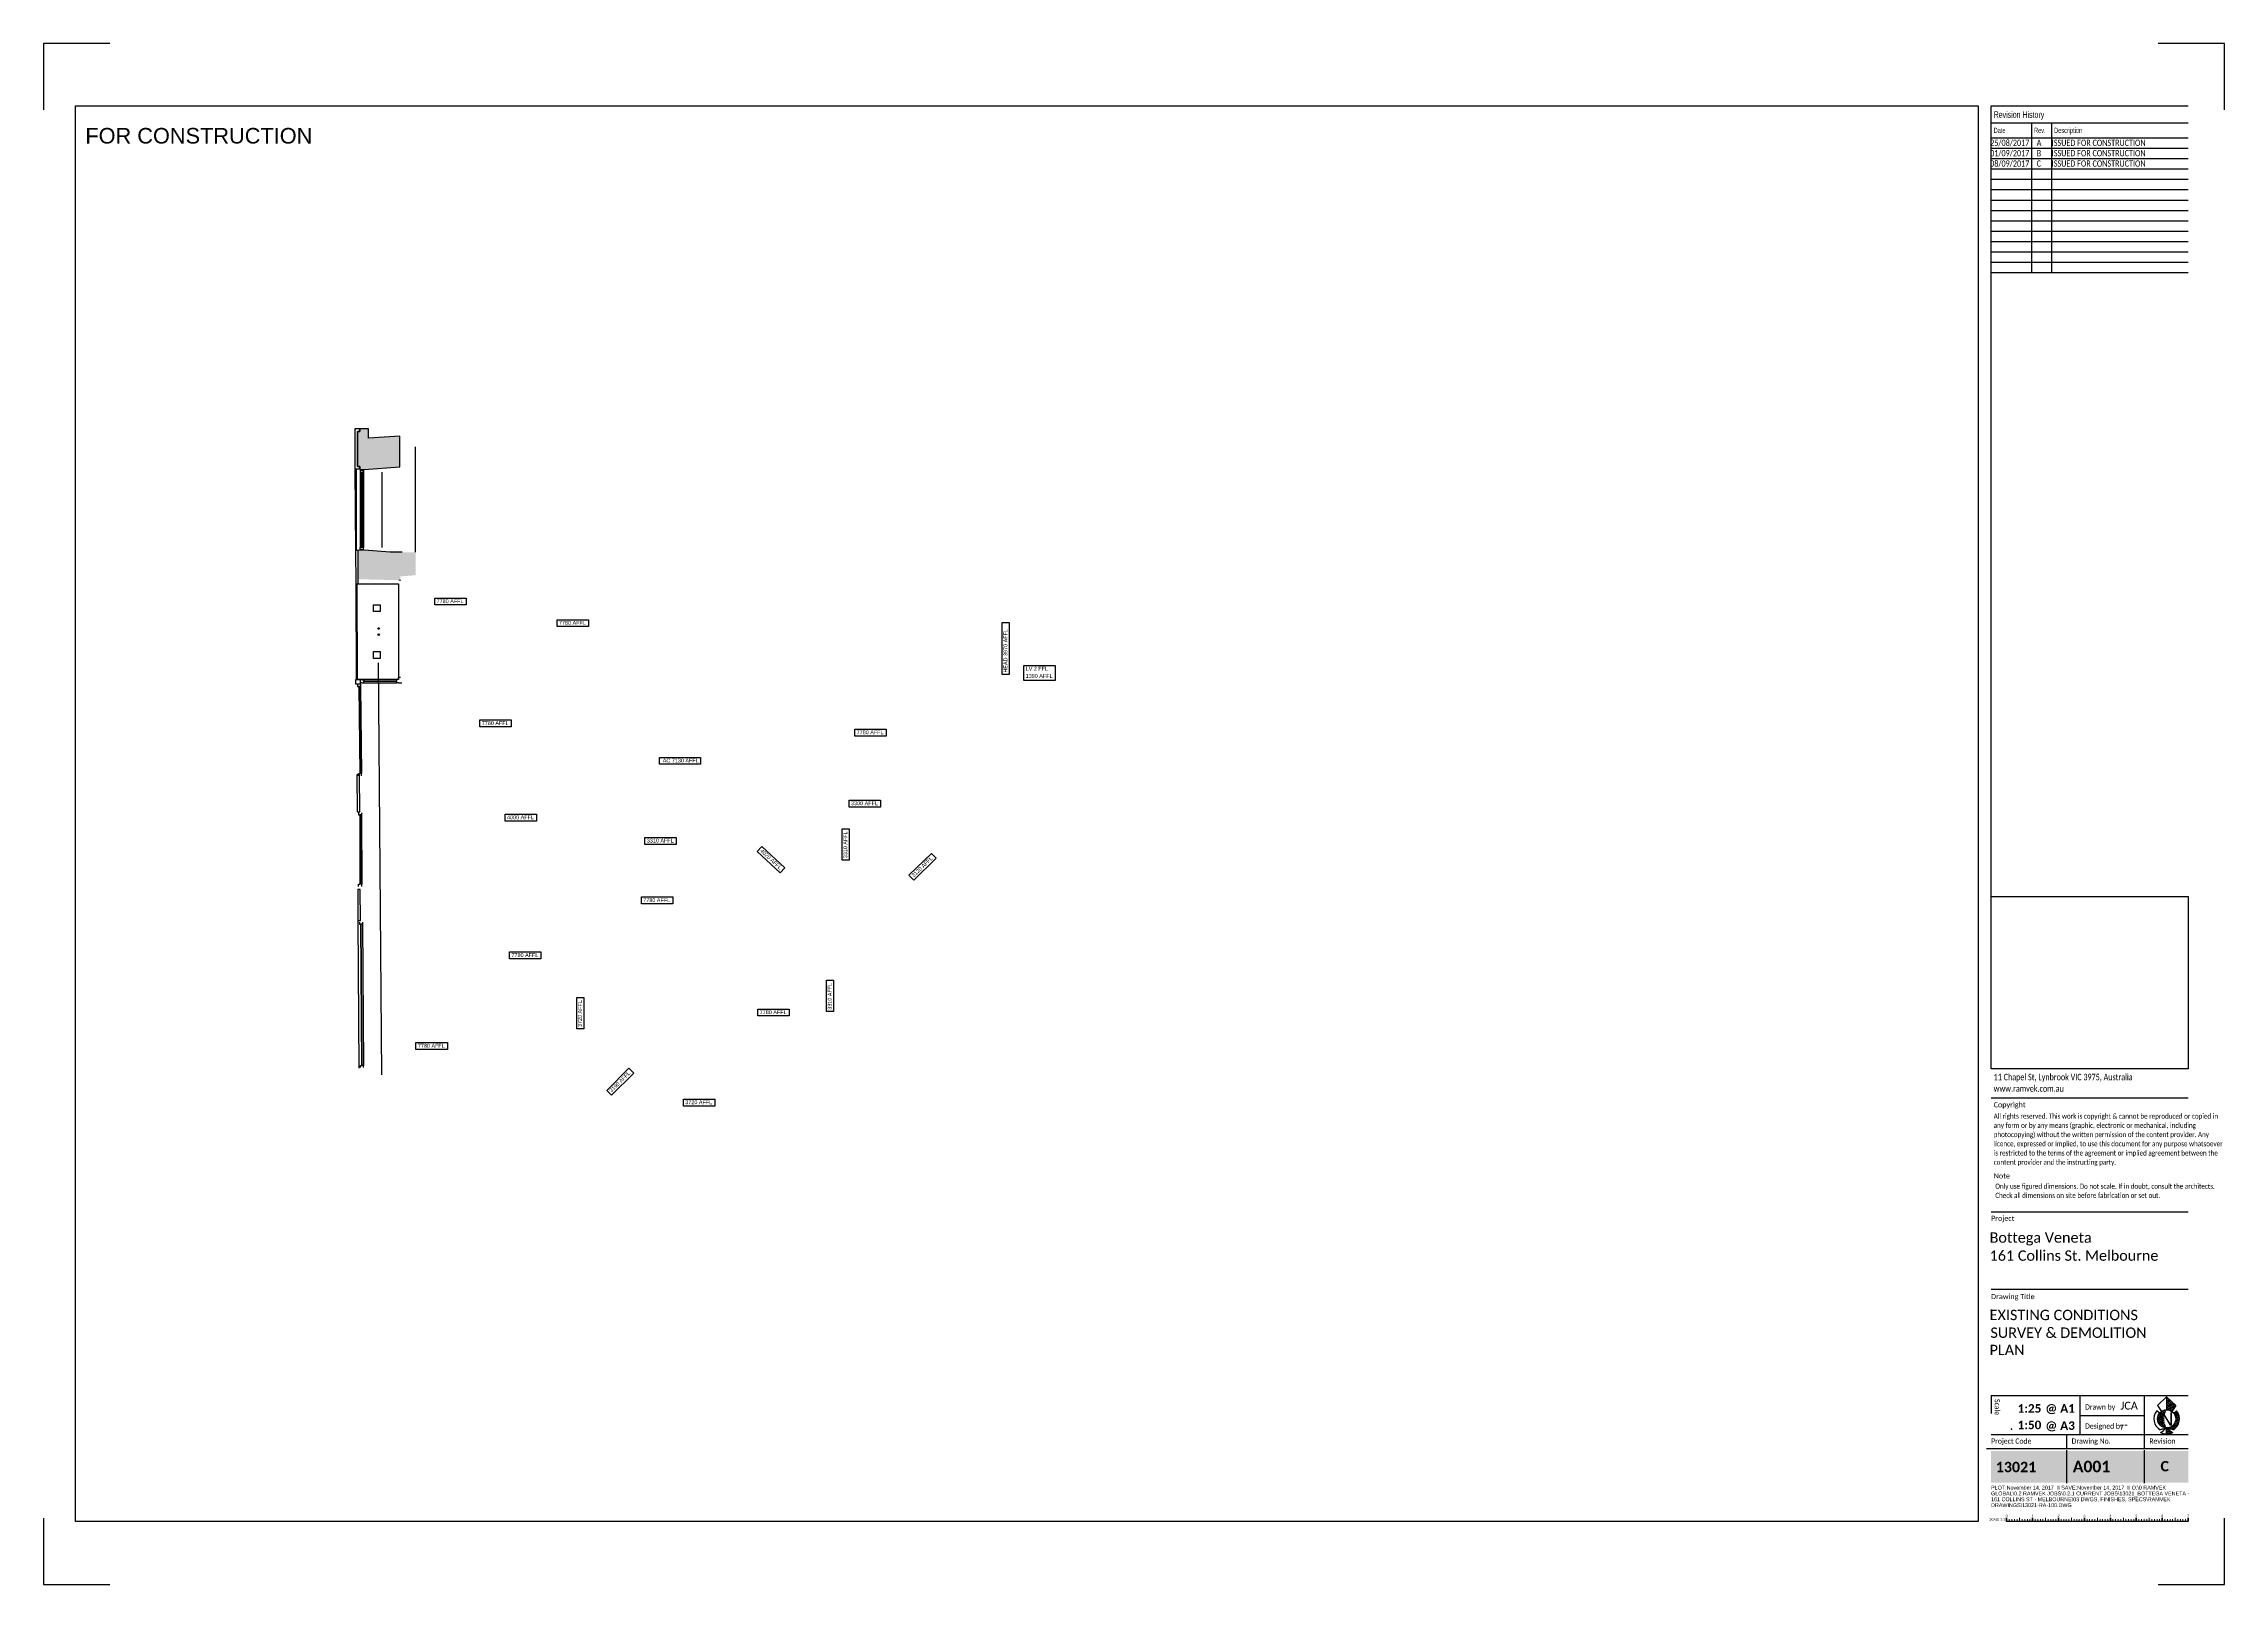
# Paper-space layout 'A100' of a CAD drawing. Header units: millimetres. Extents: x 0 to 841, y 0 to 594.
# The model-space entities are those that its viewports show. They can reach past a viewport. Long polylines and large blocks are cut down to what shows.
import ezdxf
from ezdxf.enums import TextEntityAlignment as Align

# ---------------------------------------------------------------- set-up
doc = ezdxf.new("R2010")
doc.units = ezdxf.units.MM
for name, pattern in [('a-00-demo-plan$0$BSM-DASHED', [2, 1, -1]), ('HIDDEN', [9.524999999999999, 6.35, -3.175]), ('HIDDEN2', [4.762499999999999, 3.175, -1.5875])]:
    doc.linetypes.add(name, pattern=pattern)
doc.layers.add('0-survey', color=7, linetype='Continuous', lineweight=5)
for name, color, linetype in [('00_survey', 7, 'Continuous'), ("00_windows' frame", 5, 'Continuous'), ('04-DIMS', 7, 'Continuous'), ('0_beam conc', 8, 'HIDDEN2'), ('PS-NORTH', 1, 'Continuous'), ('PS-Text', 7, 'Continuous'), ('PS-Title', 7, 'Continuous')]:
    doc.layers.add(name, color=color, linetype=linetype)
doc.layers.add('ps-view', color=40, linetype='Continuous', plot=False)
doc.styles.add('Arial', font='arial.ttf')
doc.styles.add('STAMP', font='swissko.ttf')
doc.styles.get("Standard").update_dxf_attribs({"font": 'arial.ttf'})
doc.styles.add('Style-font001', font='font001.shx')
doc.styles.add('TXT_TITLE', font='calibri.ttf')
doc.styles.add('TXT_TITLEB', font='calibrib.ttf')
picture_1 = doc.add_image_def('image1.jpg', size_in_pixel=(472, 413))
pattern_1 = [(24.99999999999999, (0, 0), (-0.100635973577004, 0.2158145417881022), [])]

# ---------------------------------------------------------------- blocks, each defined once
blk = doc.blocks.new('RA-Title_A1')
at = {"layer": 'PS-Title'}
blk.add_hatch(color=1, dxfattribs=at).paths.add_polyline_path([(827.0337187917985, 39.19500296454225), (751.0337388903923, 39.19500022741585), (751.0339051222876, 51.43176200324388), (827.0337204958644, 51.43198744278561)])
at = {"layer": 'PS-Title', "color": 5}
for p, q in [((751.0338172641686, 569.965914534672), (827.0337196438311, 569.9661439506216)), ((751.033828162364, 505.7058530488345), (827.0337353814557, 505.7060858880685)), ((827.0337196438311, 187.4052547742793), (751.03382200634, 187.4052547742793)), ((751.0335858494298, 143.6614614282489), (827.033719643831, 143.6618361800583)), ((751.0336359642783, 113.8541264179956), (827.033719643831, 113.8543115409961)), ((751.0337279240148, 72.79134192255309), (827.0337196438311, 72.79146669361245)), ((751.0337279240148, 72.79134192255309), (751.0337279240148, 65.91661891659179))]:
    blk.add_line(p, q, dxfattribs=at)
at = {"layer": 'PS-Title', "color": 8}
for p, q in [((751.0338183632573, 563.4852541577002), (827.0337211267627, 563.4852613304481)), ((766.6103887486943, 563.4852542948927), (766.6081931983581, 505.705892234341)), ((774.360125379545, 563.4852543915817), (774.359120832311, 505.7059198562542)), ((751.0338193434159, 557.7058530488193), (827.0337224553941, 557.7060858880438)), ((751.0338200217964, 553.7058530488209), (827.0337224553941, 553.7060858880438)), ((751.0338207001771, 549.7058530488545), (827.0336529116901, 549.7060858879136)), ((751.0338213785576, 545.7058530488173), (827.0337374498968, 545.706085888072)), ((751.0338220569383, 541.7058530489213), (827.0335138242822, 541.7060858876529)), ((751.0338227353191, 537.7058530489549), (827.0334442805781, 537.7060858875226)), ((751.0338234136998, 533.7058530489177), (827.0335288187848, 533.7060858876811)), ((751.0338240920803, 529.7058530490217), (827.0333051931702, 529.7060858872619)), ((751.0338247704608, 525.7058530488434), (827.0336978951987, 525.706085887998)), ((751.0338254488415, 521.7058530489122), (827.0335513105392, 521.7060858877234)), ((751.0338261272223, 517.7058530489458), (827.0334817668352, 517.7060858875931)), ((751.033826805603, 513.7058530489087), (827.0335663050419, 513.7060858877516)), ((751.0338274839835, 509.7058530490126), (827.0333426794273, 509.7060858873324)), ((785.395591755321, 57.79274968240475), (785.3955541190619, 72.79140820935346)), ((810.2185125748902, 52.43203780176464), (810.2184661975948, 72.65228569142563)), ((785.3955407296962, 65.15281471837159), (810.2184850156524, 65.1529851721495)), ((749.2169208724902, 52.43190338799313), (827.0338725787137, 52.43207169537629)), ((751.0337279240148, 57.79286938358693), (827.0337196438311, 57.79302418758714)), ((780.2703556168589, 52.43194735079039), (780.2704189248522, 57.79290583263518))]:
    blk.add_line(p, q, dxfattribs=at)
at = {"layer": 'PS-Title', "color": 7, "true_color": 0xffffff}
for p, q in [((780.2702923091373, 38.9770430525532), (780.2703556171306, 51.80131302310858)), ((810.2185125748902, 38.97713350352745), (810.2185034841459, 51.80139913998093))]:
    blk.add_line(p, q, dxfattribs=at)
at = {"layer": 'PS-Title', "color": 1, "lineweight": 25}
for p, q in [((757.0337196438311, 24.25396510831398), (757.0337196438311, 25.61978835646038)), ((757.0337196438311, 25.61978835646038), (757.0337196438311, 24.25396510831398)), ((767.0337196438311, 25.61978835646038), (767.0337196438311, 24.25396510831398)), ((777.0337196438311, 25.61978835646038), (777.0337196438311, 24.25396510831398)), ((787.0337196438311, 25.61978835646038), (787.0337196438311, 24.25396510831398)), ((797.0337196438311, 25.61978835646038), (797.0337196438311, 24.25396510831398)), ((807.0337196438311, 25.61978835646038), (807.0337196438311, 24.25396510831398)), ((817.0337196438311, 25.61978835646038), (817.0337196438311, 24.25396510831398)), ((827.0337196438311, 25.61978835646038), (827.0337196438311, 24.25396510831398)), ((827.0337196438311, 24.25396510831398), (757.0337196438311, 24.25396510831398))]:
    blk.add_line(p, q, dxfattribs=at)
at = {"layer": 'PS-Title', "color": 11, "lineweight": 5}
for p, q in [((762.0337196438311, 24.25396510831398), (762.0337196438311, 25.61978835646038)), ((772.0337196438311, 24.25396510831398), (772.0337196438311, 25.61978835646038)), ((782.0337196438311, 24.25396510831398), (782.0337196438311, 25.61978835646038)), ((792.0337196438311, 24.25396510831398), (792.0337196438311, 25.61978835646038)), ((802.0337196438311, 24.25396510831398), (802.0337196438311, 25.61978835646038)), ((812.0337196438311, 24.25396510831398), (812.0337196438311, 25.61978835646038)), ((822.0337196438311, 24.25396510831398), (822.0337196438311, 25.61978835646038)), ((758.0337196438311, 24.25396510831398), (758.0337196438311, 25.11978835646038)), ((759.0337196438311, 24.25396510831398), (759.0337196438311, 25.11978835646038)), ((760.0337196438311, 24.25396510831398), (760.0337196438311, 25.11978835646038)), ((761.0337196438311, 24.25396510831398), (761.0337196438311, 25.11978835646038)), ((763.0337196438311, 24.25396510831398), (763.0337196438311, 25.11978835646038)), ((764.0337196438311, 24.25396510831398), (764.0337196438311, 25.11978835646038)), ((765.0337196438311, 24.25396510831398), (765.0337196438311, 25.11978835646038)), ((766.0337196438311, 24.25396510831398), (766.0337196438311, 25.11978835646038)), ((768.0337196438311, 24.25396510831398), (768.0337196438311, 25.11978835646038)), ((769.0337196438311, 24.25396510831398), (769.0337196438311, 25.11978835646038)), ((770.0337196438311, 24.25396510831398), (770.0337196438311, 25.11978835646038)), ((771.0337196438311, 24.25396510831398), (771.0337196438311, 25.11978835646038)), ((773.0337196438311, 24.25396510831398), (773.0337196438311, 25.11978835646038)), ((774.0337196438311, 24.25396510831398), (774.0337196438311, 25.11978835646038)), ((775.0337196438311, 24.25396510831398), (775.0337196438311, 25.11978835646038)), ((776.0337196438311, 24.25396510831398), (776.0337196438311, 25.11978835646038)), ((778.0337196438311, 24.25396510831398), (778.0337196438311, 25.11978835646038)), ((779.0337196438311, 24.25396510831398), (779.0337196438311, 25.11978835646038)), ((780.0337196438311, 24.25396510831398), (780.0337196438311, 25.11978835646038)), ((781.0337196438311, 24.25396510831398), (781.0337196438311, 25.11978835646038)), ((783.0337196438311, 24.25396510831398), (783.0337196438311, 25.11978835646038)), ((784.0337196438311, 24.25396510831398), (784.0337196438311, 25.11978835646038)), ((785.0337196438311, 24.25396510831398), (785.0337196438311, 25.11978835646038)), ((786.0337196438311, 24.25396510831398), (786.0337196438311, 25.11978835646038)), ((788.0337196438311, 24.25396510831398), (788.0337196438311, 25.11978835646038)), ((789.0337196438311, 24.25396510831398), (789.0337196438311, 25.11978835646038)), ((790.0337196438311, 24.25396510831398), (790.0337196438311, 25.11978835646038)), ((791.0337196438311, 24.25396510831398), (791.0337196438311, 25.11978835646038)), ((793.0337196438311, 24.25396510831398), (793.0337196438311, 25.11978835646038)), ((794.0337196438311, 24.25396510831398), (794.0337196438311, 25.11978835646038)), ((795.0337196438311, 24.25396510831398), (795.0337196438311, 25.11978835646038)), ((796.0337196438311, 24.25396510831398), (796.0337196438311, 25.11978835646038)), ((798.0337196438311, 24.25396510831398), (798.0337196438311, 25.11978835646038)), ((799.0337196438311, 24.25396510831398), (799.0337196438311, 25.11978835646038)), ((800.0337196438311, 24.25396510831398), (800.0337196438311, 25.11978835646038)), ((801.0337196438311, 24.25396510831398), (801.0337196438311, 25.11978835646038)), ((803.0337196438311, 24.25396510831398), (803.0337196438311, 25.11978835646038)), ((804.0337196438311, 24.25396510831398), (804.0337196438311, 25.11978835646038)), ((805.0337196438311, 24.25396510831398), (805.0337196438311, 25.11978835646038)), ((806.0337196438311, 24.25396510831398), (806.0337196438311, 25.11978835646038)), ((808.0337196438311, 24.25396510831398), (808.0337196438311, 25.11978835646038)), ((809.0337196438311, 24.25396510831398), (809.0337196438311, 25.11978835646038)), ((810.0337196438311, 24.25396510831398), (810.0337196438311, 25.11978835646038)), ((811.0337196438311, 24.25396510831398), (811.0337196438311, 25.11978835646038)), ((813.0337196438311, 24.25396510831398), (813.0337196438311, 25.11978835646038)), ((814.0337196438311, 24.25396510831398), (814.0337196438311, 25.11978835646038)), ((815.0337196438311, 24.25396510831398), (815.0337196438311, 25.11978835646038)), ((816.0337196438311, 24.25396510831398), (816.0337196438311, 25.11978835646038)), ((818.0337196438311, 24.25396510831398), (818.0337196438311, 25.11978835646038)), ((819.0337196438311, 24.25396510831398), (819.0337196438311, 25.11978835646038)), ((820.0337196438311, 24.25396510831398), (820.0337196438311, 25.11978835646038)), ((821.0337196438311, 24.25396510831398), (821.0337196438311, 25.11978835646038)), ((823.0337196438311, 24.25396510831398), (823.0337196438311, 25.11978835646038)), ((824.0337196438311, 24.25396510831398), (824.0337196438311, 25.11978835646038)), ((825.0337196438311, 24.25396510831398), (825.0337196438311, 25.11978835646038)), ((826.0337196438311, 24.25396510831398), (826.0337196438311, 25.11978835646038))]:
    blk.add_line(p, q, dxfattribs=at)
at = {"layer": 'PS-Title', "color": 11, "lineweight": 25}
for p, q in [((767.0337196438311, 24.25396510831398), (767.0337196438311, 25.61978835646038)), ((777.0337196438311, 24.25396510831398), (777.0337196438311, 25.61978835646038)), ((787.0337196438311, 24.25396510831398), (787.0337196438311, 25.61978835646038)), ((797.0337196438311, 24.25396510831398), (797.0337196438311, 25.61978835646038)), ((807.0337196438311, 24.25396510831398), (807.0337196438311, 25.61978835646038)), ((817.0337196438311, 24.25396510831398), (817.0337196438311, 25.61978835646038)), ((827.0337196438311, 24.25396510831398), (827.0337196438311, 25.61978835646038))]:
    blk.add_line(p, q, dxfattribs=at)
at = {"layer": 'ps-view'}
blk.add_line((751.03382200634, 265.2385626815626), (751.0339018283545, 569.9659145349274), dxfattribs=at)
for points in [[(25.54289060891256, 594), (0, 594), (0, 568.4571093910877)], [(841, 568.4571093910876), (841, 594), (815.4571093910874, 594)], [(0, 25.54289060891244), (0, 0), (25.54289060891233, 0)], [(815.4571093910877, 0), (841, 0), (841, 25.54289060891233)]]:
    blk.add_lwpolyline(points, dxfattribs=at)
blk.add_lwpolyline([(12.33283580205443, 569.965797628883), (746.0338193434159, 569.965793324843), (746.0338193434159, 24.25396510831398), (12.33283580205443, 24.25392868993504)], close=True, dxfattribs=at)
for p in [(751.0337279240148, 105.6687630301814), (758.8825842329361, 59.83391768622464)]:
    blk.add_point(p, dxfattribs=at)
at = {"style": 'TXT_TITLE'}
for tag, p in [('PROJECTNAME', (750.9859334290968, 135.7120273446733)), ('DRAWINGTITLE', (750.9859334290968, 105.9045036411112))]:
    blk.add_attdef(tag, text='', height=4, dxfattribs=at).set_placement(p, align=Align.TOP_LEFT)
at = {"layer": 'PS-Text', "color": 1, "style": 'Style-font001', "width": 0.6458382312745827}
blk.add_text('Revision History', height=2.5, rotation=359.9999805681116, dxfattribs=at).set_placement((752.0338172641418, 567.8873199854293), align=Align.TOP_LEFT)
for s, p in [('Date', (752.0338172641418, 559.5465891606734)), ('Rev.', (767.6101670362258, 559.5644457449796)), ('Description', (775.3600248962098, 559.5634451017843))]:
    blk.add_text(s, height=2, rotation=359.9999805681116, dxfattribs=at).set_placement(p)
at = {"layer": 'PS-Text', "linetype": 'Continuous', "style": 'TXT_TITLE'}
for s, p in [('Copyright', (752.0336359642758, 185.9114823585666)), ('Note', (752.0337279240148, 158.4904866822611)), ('Project', (751.0336359642758, 142.1376984802324)), ('Drawing Title', (751.0336359642758, 111.9747442291913))]:
    blk.add_text(s, height=2, rotation=359.9999805681116, dxfattribs=at).set_placement(p, align=Align.TOP_LEFT)
at = {"layer": 'PS-Text', "linetype": 'Continuous', "style": 'TXT_TITLE', "width": 0.8}
for s, rotation, p in [('Scale', 269.99998056811, (754.4183688341027, 71.46450089807819)), ('Drawn by', 359.9999805681116, (787.2757705634663, 69.3939423213979)), ('Designed by', 359.9999805681116, (787.2757940507558, 62.03387728168923)), ('Project Code', 359.9999805681116, (751.0336359642758, 56.24141917030776)), ('Drawing No.', 359.9999805681116, (782.0871226703755, 56.24297373984717)), ('Revision', 359.9999805681116, (812.0352392923335, 56.2415874669541))]:
    blk.add_text(s, height=2, rotation=rotation, dxfattribs=at).set_placement(p, align=Align.TOP_LEFT)
at = {"layer": 'PS-Text', "style": 'TXT_TITLEB'}
for s, p in [('@ A1', (771.9625058184679, 66.19398272593331)), ('@ A3', (771.9625058184679, 59.5555267306397))]:
    blk.add_text(s, height=3.3, rotation=359.9999833455836, dxfattribs=at).set_placement(p)
at = {"layer": 'PS-Text', "color": 7, "lineweight": 9, "true_color": 0xffffff, "style": 'TXT_TITLEB'}
blk.add_text('A001', height=4.4, rotation=359.9999833455845, dxfattribs=at).set_placement((782.5410177338695, 47.64134157276101), align=Align.TOP_LEFT)
at = {"layer": 'PS-Text', "attachment_point": 1, "rotation": 359.9999805681116, "line_spacing_factor": 1.06494081193109, "style": 'TXT_TITLE'}
for s, insert, char_height, width in [('{\\W0.72638;11 Chapel St, Lynbrook VIC 3975, Australia\\Pwww.ramvek.com.au}', (752.0337279240148, 196.8396048092055), 2.5, 93.90446189273531), ('{\\W0.72638;All rights reserved. This work is copyright & cannot be reproduced or copied in any form or by any means (graphic, electronic or mechanical, including photocopying) without the written permission of the content provider. Any licence, expressed or implied, to use this document for any purpose whatsoever is restricted to the terms of the agreement or implied agreement between the content provider and the instructing party.}', (752.0337279240126, 181.5252117789163), 2, 74.99999171982276), ('{\\W0.72638;Only use figured dimensions. Do not scale. If in doubt, consult the architects. Check all dimensions on site before fabrication or set out.}', (752.6489973209572, 154.5016941125058), 2, 74.38472232287813)]:
    blk.add_mtext(s, dxfattribs=dict(at, insert=insert, char_height=char_height, width=width))
at = {"layer": 'PS-Text', "color": 1, "lineweight": -3, "insert": (751.0337279240148, 38.04979548363649), "char_height": 1.5, "width": 75.99999171981636, "attachment_point": 1, "line_spacing_factor": 0.9, "style": 'Style-font001'}
blk.add_mtext('PLOT:November 14, 2017  II SAVE:November 14, 2017  II O:\\\\0 RAMVEK GLOBAL\\\\0.2 RAMVEK JOBS\\\\0.2.1 CURRENT JOBS\\\\13021_BOTTEGA VENETA - 161 COLLINS ST - MELBOURNE\\\\03 DWGS, FINISHES, SPECS\\\\RAMVEK DRAWINGS\\\\13021-RA-100.DWG', dxfattribs=at)
at = {"layer": 'PS-Text', "style": 'TXT_TITLEB'}
for tag, p in [('1:100', (770.4086966527434, 66.19398272593331)), ('1:200', (770.4087477492894, 59.83391768622464))]:
    blk.add_attdef(tag, text='', height=3.3, dxfattribs=at).set_placement(p, align=Align.RIGHT)
at = {"layer": 'PS-Text', "style": 'TXT_TITLE'}
for p in [(800.9318136123297, 67.39394232139801), (800.9318370996193, 60.03387728168934)]:
    blk.add_attdef('AAA', p, '', height=3, dxfattribs=at)
at = {"layer": 'PS-Text', "color": 7, "true_color": 0xffffff, "style": 'TXT_TITLEB'}
blk.add_attdef('0000', (752.8253340005913, 43.24135069758039), '', height=4, dxfattribs=at)
blk.add_attdef('00', text='', height=4, dxfattribs=at).set_placement((817.9868863497356, 45.56363061090877), align=Align.MIDDLE_CENTER)
at = {"layer": 'PS-Title', "color": 11, "lineweight": 25, "style": 'TXT_TITLE', "width": 0.8}
for s, p in [('SCALE 1:1', (753.4126152103534, 24.25396510831398)), ('0', (757.0337196438311, 25.61978835646038)), ('1', (767.0337196438311, 25.61978835646038)), ('2', (777.0337196438311, 25.61978835646038)), ('3', (787.0337196438311, 25.61978835646038)), ('4', (797.0337196438311, 25.61978835646038)), ('5', (807.0337196438311, 25.61978835646038)), ('6', (817.0337196438311, 25.61978835646038)), ('7', (827.0337196438311, 25.61978835646038))]:
    blk.add_text(s, height=1, rotation=359.9999805681116, dxfattribs=at).set_placement(p, align=Align.BOTTOM_CENTER)
at = {"layer": 'PS-Title', "color": 7, "true_color": 0xffffff}
image = blk.add_image(picture_1, insert=(751.03382200634, 198.7386522487578), size_in_units=(75.99989763749117, 66.49991043280474), dxfattribs=at)
image.dxf.flags = 7
blk = doc.blocks.new('*U229')
at = {"lineweight": 5}
h = blk.add_hatch(dxfattribs=at)
h.set_pattern_fill('ANSI31', color=252, scale=0.075, angle=340)
h.set_pattern_definition(pattern_1)
h.paths.add_polyline_path([(0, 1.767774975692227, 0.414213562373095), (-2.870409831420204, -1.10263485572802, 0.4142135623730943), (0, -3.973044687148267, -0.2909005269477621)])
h = blk.add_hatch(dxfattribs=at)
h.set_pattern_fill('ANSI31', color=252, scale=0.075, angle=340)
h.set_pattern_definition(pattern_1)
edge = h.paths.add_edge_path()
edge.add_arc((0.2794088858579469, -4.585808991718779), 0.3508789673225619, 57.59966800970827, 142.7792870500227)
edge.add_line((0, -4.373566855909303), (-1.282284247724401e-14, -5.862361026621912))
edge.add_arc((2.098321516541546e-14, -1.102634855727985), 4.759726170893926, 269.9999999999996, 293.762621181262)
edge.add_arc((4.941178261463433, -0.2241874982668381), 6.044973323915041, 222.2618615399299, 239.9915942126456, ccw=False)
edge = h.paths.add_edge_path()
edge.add_line((0, 5.862361026621898), (-1.855476472718345e-15, 1.767774975692248))
edge.add_arc((1.221245327087672e-15, -1.102634855727994), 2.870409831420242, 55.753701262582524, 90.00000000000011, ccw=False)
edge.add_line((1.615327522834438, 1.270120840564303), (2.866675142239728, 3.10822620929855))
edge.add_line((2.866675142239728, 3.10822620929855), (0, 5.862361026621898))
edge = h.paths.add_edge_path()
edge.add_arc((2.220446049250313e-15, -1.102634855728016), 4.043696100568545, 300.3697064054574, 398.4921812801855)
edge.add_line((3.16497303402275, 1.414193276596896), (2.246649967528884, 0.6839307108596007))
edge.add_arc((-1.110223024625157e-15, -1.102634855727999), 2.870409831420247, -90.00000000000011, 38.49218128018441, ccw=False)
edge.add_arc((-0.9568375733346453, -4.104151146763647), 0.9657779483389576, -7.802116915841509, 7.802116915839292, ccw=False)
edge.add_arc((-4.75175454539567e-14, -10.28023093029159), 6.044973323912505, 70.23282986223347, 89.99999999999972, ccw=False)
for p, q in [((-2.246649967528923, 0.6839307108595537), (-3.16497303402276, 1.414193276596884)), ((1.184950943801302e-14, 5.862361026621898), (-2.866675142239495, 3.10822620929867)), ((-2.866675142239722, 3.108226209298556), (-1.615327522834559, 1.270120840564221)), ((1.184950943801302e-14, 5.862361026621898), (3.573179161710396e-15, 1.767774975692248)), ((1.184950943801302e-14, 5.862361026621898), (2.866675142239735, 3.108226209298544)), ((2.866675142239735, 3.108226209298544), (1.615327522834564, 1.270120840564215)), ((2.246649967528926, 0.6839307108595446), (3.164973034022765, 1.414193276596871)), ((-1.184950943801305e-14, -5.862361026621912), (-8.190519888353733e-15, -4.235257606379083))]:
    blk.add_line(p, q)
blk.add_circle((-2.228740616672659e-15, -1.102634855727999), 2.870409831420246)
for centre, radius, start, end in [((-1.877216795443698e-15, -1.102634855728013), 4.043696100568544, 141.5078187198171, 239.6302935945426), ((-2.228740616672688e-15, -1.102634855728013), 4.043696100568544, 300.3697064054571, 38.49218128018263), ((-2.077928890429223e-14, -10.28023093029125), 6.044973323912171, 97.68507684756246, 109.767170137767), ((-4.941178261461574, -0.2241874982690504), 6.044973323912171, 300.008405787352, 317.7381384600737), ((-2.228740616672688e-15, -1.102634855728013), 4.759726170893904, 246.2373788187415, 293.7626211812582), ((-2.077928890429223e-14, -10.28023093029125), 6.044973323912171, 70.23282986223276, 97.68507684756246), ((4.941178261461572, -0.2241874982690704), 6.044973323912171, 222.2618615399261, 239.9915942126478)]:
    blk.add_arc(centre, radius, start, end)
at = {"style": 'Arial'}
blk.add_text('N', height=4.21875, rotation=359.9999999999999, dxfattribs=at).set_placement((-2.22874061667268e-15, -1.102634855728009), align=Align.MIDDLE_CENTER)
blk.add_text('N', height=4.21875, rotation=359.9999999999999, dxfattribs=at).set_placement((-2.22874061667268e-15, -1.102634855728009), align=Align.MIDDLE_CENTER)

msp = doc.modelspace()

# ---------------------------------------------------------------- hatches: boundary and pattern name
at = {"layer": '0-survey'}
h = msp.add_hatch(color=251, dxfattribs=at)
h.dxf.hatch_style = 1
h.paths.add_polyline_path([(270215.0612969398, 184614.5086246729), (270214.5290594101, 185208.3405233622), (269614.5293806791, 185167.9820129871), (269614.5293806791, 185346.1306542158), (269447.2243826389, 185346.1306542158), (269447.2243826389, 185296.1306542158), (269397.2243826389, 185296.1306542158), (269397.7566201687, 184624.1501144171), (269447.7566201687, 184624.1501144171), (269447.7566201687, 184564.150114417), (269531.0005206238, 184564.1501144171)])
h = msp.add_hatch(color=251, dxfattribs=at)
h.dxf.hatch_style = 1
h.paths.add_polyline_path([(270230.8868755242, 182504.633882944), (270520.5214404445, 182526.0433397926), (270521.6644523423, 182969.3631305574), (270242.5194830422, 182970.0555871362), (270032.5283880532, 182970.0547743022), (269531.0005206238, 183009.1637352109), (269414.3332862854, 183005.4936589003), (269413.6889847517, 182449.5880886063), (270213.9074657424, 182430.4312768928)])

# ---------------------------------------------------------------- linework, layer by layer
msp.add_line((270232.5744424276, 182430.4312768928), (270195.2404890573, 182430.4312768928), dxfattribs=at)
at = {"layer": '00_survey', "linetype": 'a-00-demo-plan$0$BSM-DASHED'}
for p, q in [((269347.2243826389, 185346.1306542158), (269351.6032458544, 184574.1501144171)), ((269351.6032458544, 184564.1501144171), (269364.3332862854, 183005.4936589003)), ((269364.3332862854, 183005.4936589003), (269367.9740567207, 182363.0519871132)), ((269387.1132438183, 178681.3727557659), (269392.4800505638, 177968.3349126577)), ((269403.4087964296, 176469.7893128697), (269406.2716789246, 175870.085523963))]:
    msp.add_line(p, q, dxfattribs=at)
at = {"layer": '00_survey'}
for p, q in [((270521.6162212931, 182969.3632549115), (270521.6162212931, 185002.8940361519)), ((269383.1975857019, 183008.6319099665), (269383.1975857019, 184565.6319099665)), ((270032.5283880532, 182970.0547743022), (269531.0005206238, 183009.1637352109)), ((270243.3357797845, 182970.0547743022), (270032.5283880532, 182970.0547743022)), ((270259.7469446221, 182970.0384327522), (270243.3357797845, 182970.0547743022)), ((269452.0342242154, 180449.822031578), (269452.0342242154, 180427.4826523438)), ((269482.0140674491, 180450.0361150333), (269452.0356975496, 180449.680040658)), ((270226.6769162184, 180555.5178968874), (270192.3175005689, 180555.151380721)), ((270192.7530296635, 180514.3222807339), (270192.3175005689, 180555.151380721)), ((270192.7530296635, 180454.3223157786), (270252.7509879507, 180454.9613293852))]:
    msp.add_line(p, q, dxfattribs=at)
at = {"layer": '00_survey', "color": 7, "linetype": 'HIDDEN', "ltscale": 2}
msp.add_line((269406.2716789246, 175870.085523963), (269423.0102576017, 173027.1932742596), dxfattribs=at)
at = {"layer": '00_survey'}
for points in [[(269347.2243826389, 185346.1306542158), (269351.6032458544, 184574.1501144171), (269447.7566201687, 184574.1501144171), (269447.7566201687, 184624.1501144171), (269397.7566201687, 184624.1501144171), (269397.2243826389, 185296.1306542158), (269447.2243826389, 185296.1306542158), (269447.2243826389, 185346.1306542158)], [(270215.0612969398, 184614.5086246729), (270214.5290594101, 185208.3405233622), (269614.5293806791, 185167.9820129871), (269614.5293806791, 185346.1306542158), (269447.2243826389, 185346.1306542158), (269447.2243826389, 185296.1306542158), (269397.2243826389, 185296.1306542158), (269397.7566201687, 184624.1501144171), (269447.7566201687, 184624.1501144171), (269447.7566201687, 184564.150114417), (269531.0005206238, 184564.1501144171)], [(269414.3332862854, 183005.4936589003), (269364.3332862854, 183005.4936589003), (269367.9740567207, 182363.0519871132), (269413.6889847517, 182362.8780121224)], [(270192.715100234, 182362.8780121224), (270192.715100234, 180517.8780121224), (269397.715100234, 180517.8780121224), (269392.715100234, 182362.8780121224)], [(269707.6168239139, 181954.5633826472), (269837.6168239139, 181954.5633826472), (269837.6168239139, 181824.5633826472), (269707.6168239139, 181824.5633826472)], [(269707.6168239139, 181053.5633826472), (269837.6168239139, 181053.5633826472), (269837.6168239139, 180923.5633826472), (269707.6168239139, 180923.5633826472)], [(269451.8075982927, 180424.8781808671), (269367.9740567206, 180424.4826523438), (269367.9740567207, 180518.0519871132), (269451.8075982928, 180518.4475156364)], [(269437.1132438183, 178681.3727557659), (269387.1132438183, 178681.3727557659), (269392.4800505638, 177968.3349126577), (269442.4800505638, 177968.3349126577)], [(269453.4211986065, 176470.5252558294), (269403.4087964296, 176469.7893128697), (269406.2716789246, 175870.085523963), (269456.2716789246, 175870.085523963)]]:
    msp.add_lwpolyline(points, close=True, dxfattribs=at)
for points in [[(269454.623151493, 184551.6939940004), (269516.6231514935, 184551.6939940004), (269516.6231514935, 184564.1871836035)], [(269516.6231514935, 183009.2008043973), (269399.9559171552, 183005.5307280867)], [(269454.623151493, 183021.6939940004), (269516.6231514935, 183021.6939940004), (269516.6231514935, 183009.2008043973)], [(269397.715100234, 180517.8780121224), (269377.715100234, 180517.8780121224), (269372.715100234, 182362.8780121224), (269392.715100234, 182362.8780121224)]]:
    msp.add_lwpolyline(points, dxfattribs=at)
for centre in [(269808.379909528, 181499.5633826472), (269808.379909528, 181379.5633826472)]:
    msp.add_circle(centre, 15, dxfattribs=at)
at = {"layer": "00_windows' frame", "color": 11}
for p, q in [((269454.6231514935, 184511.6939940004), (269454.6231514935, 183061.6939940004)), ((270152.7293502928, 180488.3222807339), (269521.9991988207, 180484.0359033835)), ((269521.9991988207, 180484.0359033835), (269522.0228781915, 180476.0359384281)), ((270152.7293502928, 180480.3223157786), (269521.9991988207, 180476.0359384281)), ((270152.7530296635, 180488.3222807339), (270152.7293502928, 180480.3223157786)), ((269431.9324444399, 180384.4826523438), (269423.9324794845, 180384.4589729731)), ((269423.9324794845, 180384.4826523438), (269443.8601846924, 178701.9554487467)), ((269431.9324444399, 180384.4826523438), (269451.8601496478, 178701.9554487467)), ((269451.8601496484, 178701.955448695), (269443.860184693, 178701.9791280657)), ((269451.5140279684, 177905.3559814288), (269443.514063013, 177905.3323020581)), ((269443.514063013, 177905.3323020581), (269447.5909051779, 176567.9901916341)), ((269451.5140279684, 177905.3559814288), (269455.5908701333, 176568.0138710048)), ((269455.5908701333, 176568.0138710048), (269447.5909051779, 176567.9901916341)), ((269472.1508820079, 175798.7507315724), (269464.1509170525, 175798.7744109431)), ((269483.3947134186, 173075.5426976711), (269464.1509170525, 175798.7744109431)), ((269491.394678374, 173075.5190183003), (269472.1508820079, 175798.7507315724)), ((269491.394678374, 173075.5190183003), (269483.3947134186, 173075.4953389296))]:
    msp.add_line(p, q, dxfattribs=at)
at = {"layer": "00_windows' frame"}
for p, q in [((269516.623151493, 184511.6939940004), (269516.623151493, 183061.6939940004)), ((270152.7530296635, 180514.3222807339), (269521.9991988207, 180510.0359033835)), ((269521.9991988207, 180450.0359384281), (270152.7530296629, 180454.3223157786)), ((269457.9324444393, 180384.4826523438), (269477.8601496484, 178701.955448695)), ((269477.5140279684, 177905.3559814288), (269481.5908701333, 176568.0138710048)), ((269498.15088211, 175798.7507315724), (269517.394678374, 173075.5190183003))]:
    msp.add_line(p, q, dxfattribs=at)
for points in [[(269454.623151493, 184551.6939940004), (269454.623151493, 184511.6939940004), (269480.623151493, 184511.6939940004)], [(269516.6231514935, 184551.6939940004), (269516.6231514935, 184511.6939940004), (269490.6231514935, 184511.6939940004)], [(269454.623151493, 183021.6939940004), (269454.623151493, 183061.6939940004), (269480.623151493, 183061.6939940004)], [(269516.6231514935, 183021.6939940004), (269516.6231514935, 183061.6939940004), (269490.6231514935, 183061.6939940004)], [(269397.9324794845, 180424.4826523438), (269397.9324794845, 180384.4826523438), (269423.9324794845, 180384.4826523438)], [(269457.9324444399, 180424.4826523438), (269457.9324444399, 180384.4826523438), (269431.9324444399, 180384.4826523438)], [(269481.9991988207, 180510.0359033835), (269521.9991988207, 180510.0359033835), (269521.9991988207, 180484.0359033835)], [(269481.9991988207, 180450.0359384281), (269521.9991988207, 180450.0359384281), (269521.9991988207, 180476.0359384281)], [(270192.7530296635, 180514.3222807339), (270152.7530296635, 180514.3222807339), (270152.7530296635, 180488.3222807339)], [(270192.7530296635, 180454.3223157786), (270152.7530296635, 180454.3223157786), (270152.7530296635, 180480.3223157786)], [(269417.860184693, 178661.955448695), (269417.860184693, 178701.955448695), (269443.860184693, 178701.955448695)], [(269477.8601496484, 178661.955448695), (269477.8601496484, 178701.955448695), (269451.8601496484, 178701.955448695)], [(269417.514063013, 177945.3559814288), (269417.514063013, 177905.3559814288), (269443.514063013, 177905.3559814288)], [(269477.5140279684, 177945.3559814288), (269477.5140279684, 177905.3559814288), (269451.5140279684, 177905.3559814288)], [(269421.5909051779, 176528.0138710048), (269421.5909051779, 176568.0138710048), (269447.5909051779, 176568.0138710048)], [(269481.5908701333, 176528.0138710048), (269481.5908701333, 176568.0138710048), (269455.5908701333, 176568.0138710048)], [(269438.1509170525, 175838.7744109431), (269438.1509170525, 175798.7744109431), (269464.1509170525, 175798.7744109431)], [(269498.1508820079, 175838.7507315724), (269498.1508820079, 175798.7507315724), (269472.1508820079, 175798.7507315724)], [(269457.3947134186, 173035.4953389296), (269457.3947134186, 173075.4953389296), (269483.3947134186, 173075.4953389296)], [(269517.394678374, 173035.5190183003), (269517.394678374, 173075.5190183003), (269491.394678374, 173075.5190183003)]]:
    msp.add_lwpolyline(points, dxfattribs=at)
at = {"layer": "00_windows' frame", "color": 11}
msp.add_lwpolyline([(269480.623151493, 183061.6939940004), (269480.623151493, 184511.6939940004), (269490.6231514935, 184511.6939940004), (269490.623151493, 183061.6939940004)], dxfattribs=at)
at = {"layer": '04-DIMS'}
for points in [[(270888.3954555788, 182086.5001172053), (271493.8613028598, 182086.5001172053), (271493.8613028598, 181952.8185248778), (270888.3954555788, 181952.8185248778)], [(273248.4035473769, 181668.79083407), (273853.8693946579, 181668.79083407), (273853.8693946579, 181535.1092417424), (273248.4035473769, 181535.1092417424)], [(281832.3983004761, 180612.8574959764), (281832.3983004761, 181617.7424131279), (281966.0798928037, 181617.7424131279), (281966.0798928037, 180612.8574959764)], [(282247.7058140323, 180784.0776544048), (282853.1716613134, 180784.0776544048), (282853.1716613134, 180500.0989560722), (282247.7058140323, 180500.0989560722)], [(271759.9005647642, 179737.8150405155), (272365.3664120452, 179737.8150405155), (272365.3664120452, 179604.133448188), (271759.9005647642, 179604.133448188)], [(278988.1861811592, 179560.0411806169), (279593.6520284403, 179560.0411806169), (279593.6520284403, 179426.3595882894), (278988.1861811592, 179426.3595882894)], [(275225.7990369503, 179015.4338652897), (276013.0887265003, 179015.4338652897), (276013.0887265003, 178881.7522729621), (275225.7990369503, 178881.7522729621)], [(272246.8014916037, 177920.3823061502), (272852.2673388848, 177920.3823061502), (272852.2673388848, 177786.7007138226), (272246.8014916037, 177786.7007138226)], [(278880.0002781344, 178191.2989823776), (279485.4661254154, 178191.2989823776), (279485.4661254154, 178057.6173900501), (278880.0002781344, 178057.6173900501)], [(274942.2222301778, 177471.523192062), (275547.6880774589, 177471.523192062), (275547.6880774589, 177337.8415997345), (274942.2222301778, 177337.8415997345)], [(278744.6063014143, 177034.2710956661), (278744.6063014143, 177639.7369429471), (278878.2878937419, 177639.7369429471), (278878.2878937419, 177034.2710956661)], [(277197.8697698448, 177296.8870208217), (277641.2914751442, 176884.6175901176), (277550.2659710436, 176786.7139347699), (277106.8442657441, 177198.9833654741)], [(280032.8421044644, 176741.7503529079), (280465.8224938982, 177164.9723686272), (280559.2662334972, 177069.374064997), (280126.2858440634, 176646.1520492777)], [(274873.7214441099, 176323.80150393), (275479.187291391, 176323.80150393), (275479.187291391, 176190.1199116025), (274873.7214441099, 176190.1199116025)], [(272332.6133409091, 175265.4572585984), (272938.0791881902, 175265.4572585984), (272938.0791881902, 175131.7756662709), (272332.6133409091, 175131.7756662709)], [(278445.0201884285, 174113.6289797279), (278445.0201884285, 174719.0948270089), (278578.701780756, 174719.0948270089), (278578.701780756, 174113.6289797279)], [(273627.9557491527, 173779.3306930675), (273627.9557491527, 174384.7965403486), (273761.6373414802, 174384.7965403486), (273761.6373414802, 173779.3306930675)], [(277119.0171724409, 174164.0777059721), (277724.4830197219, 174164.0777059721), (277724.4830197219, 174030.3961136446), (277119.0171724409, 174030.3961136446)], [(270527.0947150742, 173516.4023324698), (271132.5605623552, 173516.4023324698), (271132.5605623552, 173382.7207401423), (270527.0947150742, 173382.7207401423)], [(274204.9700029833, 172594.6619003268), (274631.0369633638, 173024.8430685524), (274726.0172233008, 172930.7711899194), (274299.9502629203, 172500.5900216938)], [(275684.6693606793, 172428.1839561252), (276290.1352079604, 172428.1839561252), (276290.1352079604, 172294.5023637976), (275684.6693606793, 172294.5023637976)]]:
    msp.add_lwpolyline(points, close=True, dxfattribs=at)
at = {"layer": '0_beam conc'}
for p, q in [((269866.623151493, 184511.6939940004), (269866.623151493, 183061.6939940004)), ((269868.4351528253, 172898.4224193878), (269794.8804185046, 182426.4383568433))]:
    msp.add_line(p, q, dxfattribs=at)

# ---------------------------------------------------------------- texts
at = {"layer": '04-DIMS'}
for s, p in [('7780 AFFL', (270924.9371433679, 181988.4734815048)), ('7780 AFFL', (273284.945235166, 181570.7641983695)), ('1390 AFFL', (282284.2475018215, 180547.915006301)), ('LV 2 FFL', (282284.2475018215, 180686.0510187043)), ('7780 AFFL', (271796.4422525533, 179639.788404815)), ('7780 AFFL', (279024.7278689484, 179462.0145449165)), ('AC 7130 AFFL', (275285.4998444577, 178917.4072295892)), ('4000 AFFL', (272283.3431793929, 177822.3556704497)), ('3300 AFFL', (278916.5419659235, 178093.2723466771)), ('3310 AFFL', (274978.763917967, 177373.4965563616)), ('7780 AFFL', (274910.2631318991, 176225.7748682295)), ('7780 AFFL', (272369.1550286983, 175167.4306228979)), ('7780 AFFL', (277155.55886023, 174066.0510702716)), ('7780 AFFL', (270563.6364028633, 173418.3756967693)), ('3720 AFFL', (275721.2110484685, 172330.1573204247))]:
    msp.add_text(s, height=75, dxfattribs=at).set_placement(p)
for s, height, rotation, p in [('HEAD 3970 AFFL', 75, 90, (281930.4249361766, 180649.3991837655)), ('3310 AFFL', 75, 90, (278842.6329371148, 177070.8127834552)), ('4020 AFFL', 75, 317.0849881992136, (277157.8840169095, 177200.2140886461)), ('3120 AFFL', 74.99999999999999, 44.34701255453759, (280127.494618429, 176697.1923249733)), ('3310 AFFL', 75, 90, (278543.0468241289, 174150.170667517)), ('3720 AFFL', 75, 90, (273725.9823848532, 173815.8723808567)), ('3190 AFFL', 74.99999999999999, 45.27529979194037, (274300.3319771816, 172551.6431819563))]:
    msp.add_text(s, height=height, rotation=rotation, dxfattribs=at).set_placement(p)

psp = doc.layouts.new('A100')

# ---------------------------------------------------------------- block references
ref = psp.add_blockref('RA-Title_A1', (-3.275292328908108e-06, -4.285375325707719e-07))
ref.add_attrib('DRAWINGTITLE_001', 'EXISTING CONDITIONS', (750.456702659866, 101.8645036411112), dxfattribs={"height": 4, "style": 'TXT_TITLE'})
ref.add_attrib('PROJECTNAME_001', 'Bottega Veneta', (750.456702659866, 131.7120273446733), dxfattribs={"height": 4, "style": 'TXT_TITLE'})
ref.add_attrib('1:100', '1:25', dxfattribs={"layer": 'PS-Text', "height": 3.3, "style": 'TXT_TITLEB'}).set_placement((770.4086933774511, 66.19398229739578), align=Align.RIGHT)
ref.add_attrib('AAA', 'JCA', (800.9318103370374, 67.39394189286048), dxfattribs={"layer": 'PS-Text', "height": 3, "style": 'TXT_TITLE'})
ref.add_attrib('1:200', '1:50', dxfattribs={"layer": 'PS-Text', "height": 3.3, "style": 'TXT_TITLEB'}).set_placement((770.4087444739971, 59.83391725768711), align=Align.RIGHT)
ref.add_attrib('AAA', '--', (800.931833824327, 60.03387685315181), dxfattribs={"layer": 'PS-Text', "height": 3, "style": 'TXT_TITLE'})
ref.add_attrib('00', 'C', dxfattribs={"layer": 'PS-Text', "color": 7, "true_color": 0xffffff, "height": 4, "style": 'TXT_TITLEB'}).set_placement((817.9868830744433, 45.56363018237124), align=Align.MIDDLE_CENTER)
ref.add_attrib('0000', '13021', (752.825330725299, 43.24135026904285), dxfattribs={"layer": 'PS-Text', "color": 7, "true_color": 0xffffff, "height": 4, "style": 'TXT_TITLEB'})
ref.add_attrib('DRAWINGTITLE_002', 'SURVEY & DEMOLITION', (750.7674718906353, 95.03168312829074), dxfattribs={"height": 4, "style": 'TXT_TITLE'})
ref.add_attrib('DRAWINGTITLE_003', 'PLAN', (750.456702659866, 88.36501646162407), dxfattribs={"height": 4, "style": 'TXT_TITLE'})
ref.add_attrib('PROJECTNAME_002', '161 Collins St. Melbourne', (750.4505488137122, 124.7592068318528), dxfattribs={"height": 4, "style": 'TXT_TITLE'})
at = {"layer": 'PS-NORTH', "xscale": 1.215286988044015, "yscale": 1.215286988044015, "zscale": 1.215286988044015, "rotation": 7.805984173229973e-06}
psp.add_blockref('*U229', (818.733528677003, 65.15298474361197), dxfattribs=at)

# ---------------------------------------------------------------- texts
at = {"layer": 'PS-Text', "color": 106, "style": 'STAMP'}
psp.add_text('FOR CONSTRUCTION', height=6, rotation=359.9999805681116, dxfattribs=at).set_placement((16.1032377324218, 561.4917157724166), align=Align.TOP_LEFT)
at = {"layer": 'PS-Text', "style": 'TXT_TITLE', "width": 0.72638}
for s, p in [('25/08/2017', (750.6845676811627, 554.5637223028657)), ('A', (768.619926569672, 554.5631304250126)), ('ISSUED FOR CONSTRUCTION ', (774.4236396707821, 554.5637859518584)), ('08/09/2017', (750.6844279404035, 546.5637223024792)), ('01/09/2017', (750.6845799358744, 550.5637223029029)), ('C', (768.6197868289128, 546.563130424626)), ('B', (768.6199388243837, 550.5631304250497)), ('ISSUED FOR CONSTRUCTION ', (774.4234999300229, 546.5637859514719)), ('ISSUED FOR CONSTRUCTION ', (774.4236519254938, 550.5637859518956))]:
    psp.add_text(s, height=2.4, rotation=359.9999805681116, dxfattribs=at).set_placement(p)

# ---------------------------------------------------------------- viewports
at = {"layer": 'ps-view'}
psp.add_viewport(center=(379.1833242974428, 297.1098788467031), size=(733.7009835413614, 545.7118280992049), view_center_point=(282306.827926165, 177929.1294259997), view_height=27285.5927970587, dxfattribs=at)

doc.saveas('drawing.dxf')
